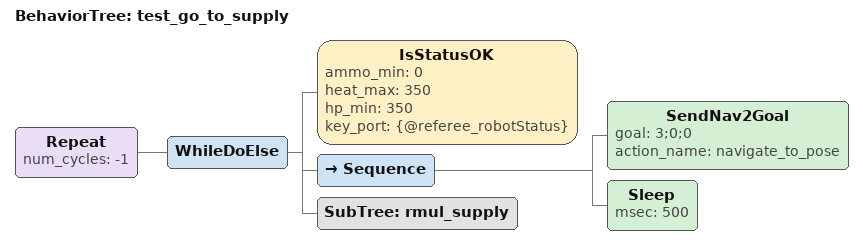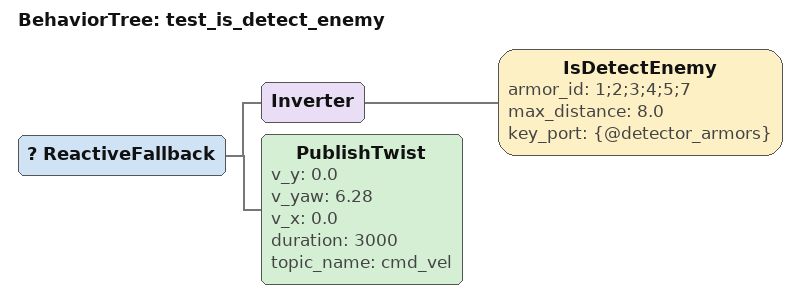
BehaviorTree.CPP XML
<BehaviorTree ID="test_go_to_supply">
  <Repeat num_cycles="-1">
    <WhileDoElse>
      <IsStatusOK ammo_min="0" heat_max="350" hp_min="350" key_port="{@referee_robotStatus}"/>
      <Sequence>
        <SendNav2Goal goal="3;0;0" action_name="navigate_to_pose"/>
        <Sleep msec="500"/>
      </Sequence>
      <SubTree ID="rmul_supply"/>
    </WhileDoElse>
  </Repeat>
</BehaviorTree>

<BehaviorTree ID="test_is_detect_enemy">
  <ReactiveFallback>
    <Inverter>
      <IsDetectEnemy armor_id="1;2;3;4;5;7" max_distance="8.0" key_port="{@detector_armors}"/>
    </Inverter>
    <PublishTwist v_y="0.0" v_yaw="6.28" v_x="0.0" duration="3000" topic_name="cmd_vel"/>
  </ReactiveFallback>
</BehaviorTree>
